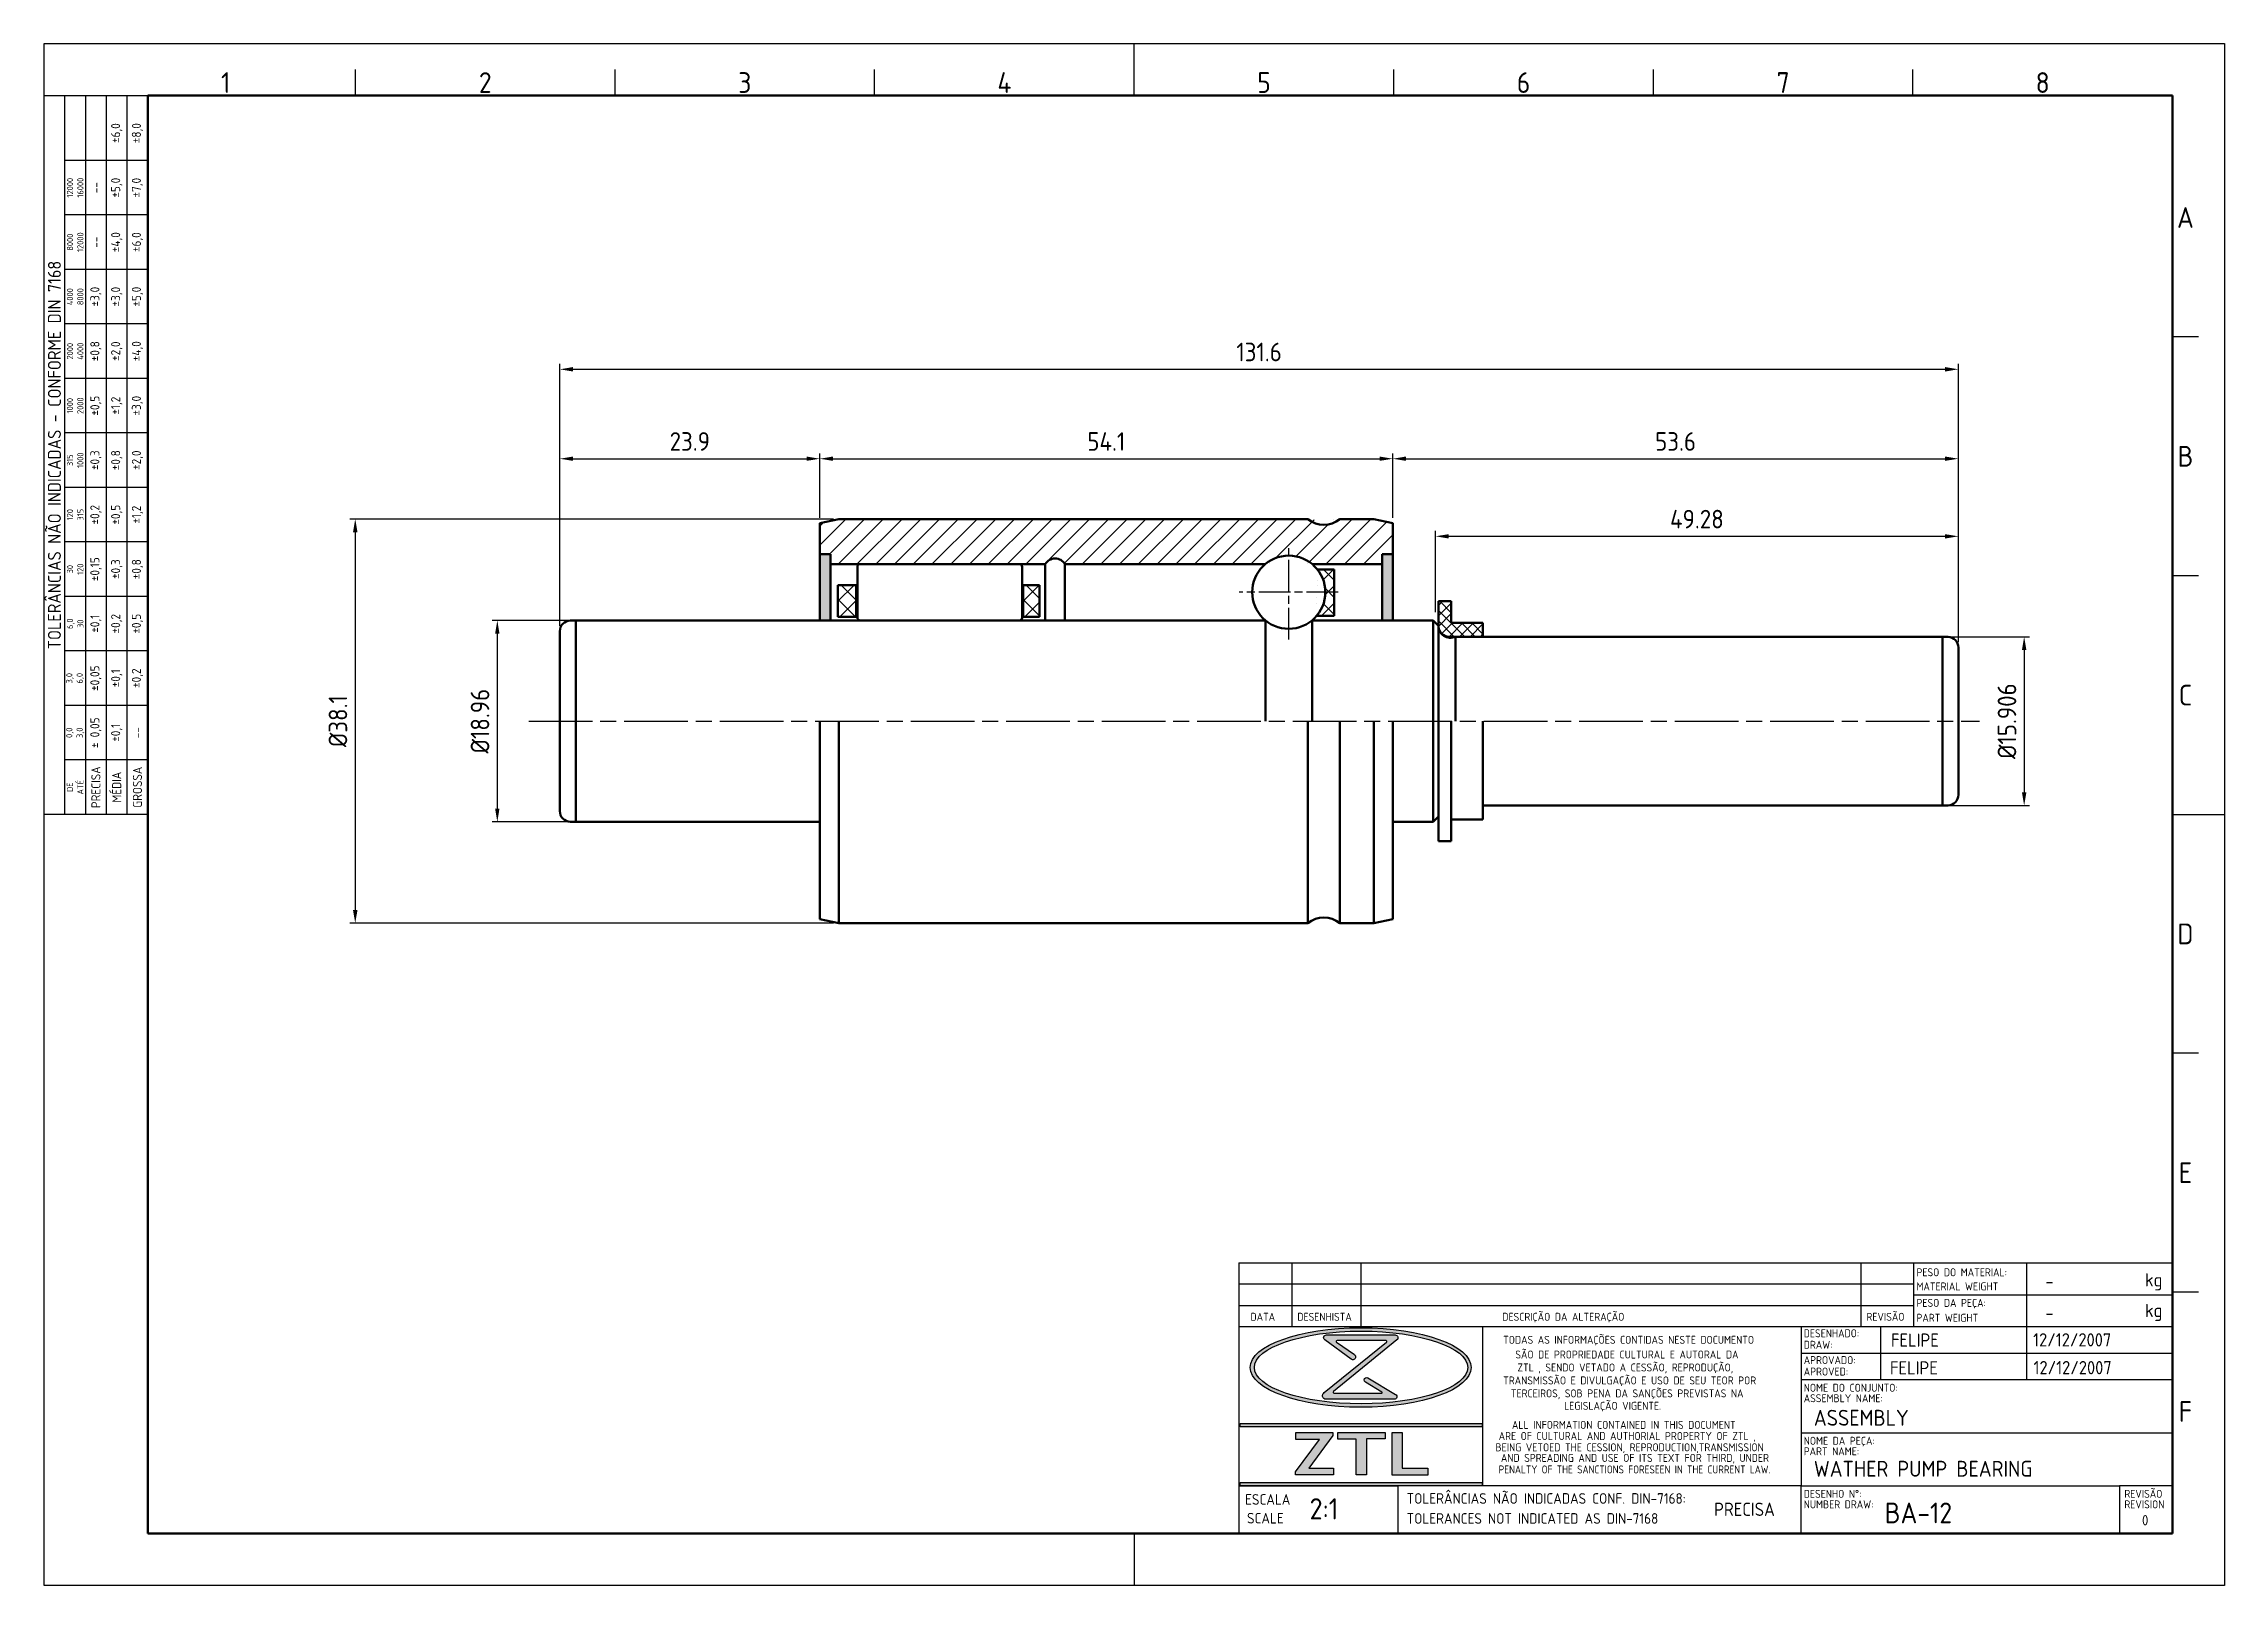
# Model space of a CAD drawing. Extents: x 0 to 205, y 0 to 145.
import ezdxf
from ezdxf.enums import TextEntityAlignment as Align

# ---------------------------------------------------------------- set-up
doc = ezdxf.new("R2010")
doc.units = 0
doc.header["$LTSCALE"] = 0.5
for name, pattern in [('AM_ISO02W050', [7.5, 6, -1.5]), ('AM_ISO08W050', [18, 12, -1.5, 3, -1.5]), ('AM_ISO08W050x2', [9, 6, -0.75, 1.5, -0.75])]:
    doc.linetypes.add(name, pattern=pattern)
doc.layers.get('0').update_dxf_attribs({"linetype": 'CONTINUOUS'})
doc.layers.get('Defpoints').update_dxf_attribs({"linetype": 'CONTINUOUS'})
for name, color, linetype, lineweight in [('AM_0', 7, 'CONTINUOUS', 50), ('AM_3', 6, 'AM_ISO02W050', 25), ('AM_5', 3, 'CONTINUOUS', 25), ('AM_7', 4, 'AM_ISO08W050', 25), ('AM_8', 1, 'CONTINUOUS', 25), ('AM_BOR', 7, 'CONTINUOUS', 50)]:
    doc.layers.add(name, color=color, linetype=linetype, lineweight=lineweight)
doc.styles.add('ACISOTS', font='isocp.shx', dxfattribs={"height": 1})
doc.styles.get("Standard").update_dxf_attribs({"font": 'ISOCP.SHX'})
doc.dimstyles.new('AM_ISO', dxfattribs={"dimtxt": 3.5, "dimasz": 2.5, "dimexe": 1, "dimexo": 1, "dimgap": 1.5, "dimtad": 1, "dimdsep": 46, "dimtxsty": 'Standard', "dimcen": 0, "dimclrd": 256, "dimclre": 256, "dimclrt": 2, "dimadec": 0, "dimazin": 2, "dimtp": 0.1, "dimtm": 0.1, "dimtfac": 0.71, "dimtdec": 3, "dimtmove": 0, "dimatfit": 3, "dimfxl": 1, "dimlwd": -1, "dimlwe": -1, "dimarcsym": 0})

# ---------------------------------------------------------------- blocks, each defined once
blk = doc.blocks.new('A3 ZTL')
for p, q in [((19.57, 280.82), (19.57, 9.78)), ((401.17, 280.82), (19.57, 280.82)), ((401.17, 9.78), (401.17, 280.82)), ((19.57, 9.78), (401.17, 9.78))]:
    blk.add_line(p, q)
at = {"layer": 'AM_BOR', "color": 135, "lineweight": 25}
for p, q in [((0, 0), (0, 290.61)), ((0, 290.61), (410.96, 290.61)), ((205.48, 280.82), (205.48, 290.61)), ((410.96, 290.61), (410.96, 0)), ((58.71, 280.82), (58.71, 285.71)), ((107.63, 280.82), (107.63, 285.71)), ((156.56, 280.82), (156.56, 285.71)), ((254.4, 280.82), (254.4, 285.71)), ((303.33, 280.82), (303.33, 285.71)), ((352.25, 280.82), (352.25, 285.71)), ((3.91, 145.3), (3.91, 280.82)), ((7.83, 280.82), (7.83, 145.3)), ((11.74, 280.82), (11.74, 145.3)), ((15.66, 145.3), (15.66, 280.82)), ((19.57, 268.59), (3.91, 268.59)), ((19.57, 258.32), (3.91, 258.32)), ((19.57, 248.04), (3.91, 248.04)), ((19.57, 237.77), (3.91, 237.77)), ((406.07, 235.32), (401.17, 235.32)), ((19.57, 227.5), (3.91, 227.5)), ((19.57, 217.22), (3.91, 217.22)), ((19.57, 206.95), (3.91, 206.95)), ((19.57, 196.67), (3.91, 196.67)), ((406.07, 190.31), (401.17, 190.31)), ((19.57, 186.4), (3.91, 186.4)), ((19.57, 176.13), (3.91, 176.13)), ((19.57, 165.85), (3.91, 165.85)), ((19.57, 155.58), (3.91, 155.58)), ((401.17, 145.3), (410.96, 145.3)), ((406.07, 100.29), (401.17, 100.29)), ((406.07, 55.28), (401.17, 55.28)), ((205.48, 9.78), (205.48, 0)), ((410.96, 0), (0, 0))]:
    blk.add_line(p, q, dxfattribs=at)
blk.add_lwpolyline([(19.57, 145.3), (0, 145.3), (0, 280.82), (19.57, 280.82)], close=True, dxfattribs=at)
at = {"layer": 'AM_BOR', "color": 135, "lineweight": 25, "style": 'ACISOTS'}
for s, p in [('1', (34.25, 283.27)), ('2', (83.17, 283.27)), ('3', (132.09, 283.27)), ('4', (181.02, 283.27)), ('5', (229.94, 283.27)), ('6', (278.86, 283.27)), ('7', (327.79, 283.27)), ('8', (376.71, 283.27)), ('A', (403.62, 257.83)), ('B', (403.62, 212.82)), ('C', (403.62, 167.81)), ('D', (403.62, 122.8)), ('E', (403.62, 77.79)), ('F', (403.62, 32.78))]:
    blk.add_text(s, height=3.91, dxfattribs=at).set_placement(p, align=Align.MIDDLE)
at = {"layer": 'AM_BOR', "color": 135, "lineweight": 25, "attachment_point": 5, "rotation": 90}
for s, insert, char_height, width in [('±6,0', (13.7, 273.73), 1.712, 10.274), ('±8,0', (17.61, 273.73), 1.712, 10.274), ('12000\\P16000', (5.87, 263.45), 1.174, 10.274), ('--', (9.78, 263.45), 1.712, 10.274), ('±5,0', (13.7, 263.45), 1.712, 10.274), ('±7,0', (17.61, 263.45), 1.712, 10.274), ('±4,0', (13.7, 253.18), 1.712, 10.274), ('±6,0', (17.61, 253.18), 1.712, 10.274), ('8000\\P12000', (5.87, 253.18), 1.174, 10.274), ('--', (9.78, 253.18), 1.712, 10.274), ('{\\Fisocp.shx|c0;TOLERÂNCIAS NÃO INDICADAS - CONFORME DIN 7168}', (1.96, 213.06), 2.4462, 135.5186), ('4000\\P8000', (5.87, 242.91), 1.174, 10.274), ('±3,0', (9.78, 242.91), 1.712, 10.274), ('±3,0', (13.7, 242.91), 1.712, 10.274), ('±5,0', (17.61, 242.91), 1.712, 10.274), ('±0,8', (9.78, 232.63), 1.712, 10.274), ('±2,0', (13.7, 232.63), 1.712, 10.274), ('±4,0', (17.61, 232.63), 1.712, 10.274), ('2000\\P4000', (5.87, 232.63), 1.174, 10.274), ('1000\\P2000', (5.87, 222.36), 1.174, 10.274), ('±0,5', (9.78, 222.36), 1.712, 10.274), ('±1,2', (13.7, 222.36), 1.712, 10.274), ('±3,0', (17.61, 222.36), 1.712, 10.274), ('±0,3', (9.78, 212.08), 1.712, 10.274), ('±0,8', (13.7, 212.08), 1.712, 10.274), ('±2,0', (17.61, 212.08), 1.712, 10.274), ('315\\P1000', (5.87, 212.08), 1.174, 10.274), ('120\\P315', (5.87, 201.81), 1.174, 10.274), ('±0,2', (9.78, 201.81), 1.712, 10.274), ('±0,5', (13.7, 201.81), 1.712, 10.274), ('±1,2', (17.61, 201.81), 1.712, 10.274), ('±0,15', (9.78, 191.54), 1.712, 10.274), ('±0,3', (13.7, 191.54), 1.712, 10.274), ('±0,8', (17.61, 191.54), 1.712, 10.274), ('30\\P120', (5.87, 191.54), 1.174, 10.274), ('6,0\\P30', (5.87, 181.26), 1.174, 10.274), ('±0,1', (9.78, 181.26), 1.712, 10.274), ('±0,2', (13.7, 181.26), 1.712, 10.274), ('±0,5', (17.61, 181.26), 1.712, 10.274), ('±0,05', (9.78, 170.99), 1.712, 10.274), ('±0,2', (17.61, 170.99), 1.712, 10.274), ('3,0\\P6,0', (5.87, 170.99), 1.174, 10.274), ('±0,1', (13.7, 170.99), 1.712, 10.274), ('0,0\\P3,0', (5.87, 160.71), 1.174, 10.274), ('± 0,05', (9.78, 160.71), 1.712, 10.274), ('\\pt4.69206;±0,1', (13.7, 160.71), 1.7123, 10.274), ('--', (17.61, 160.71), 1.712, 10.274), ('PRECISA', (9.78, 150.44), 1.712, 10.274), ('MÉDIA', (13.7, 150.44), 1.712, 10.274), ('GROSSA', (17.61, 150.44), 1.712, 10.274), ('{\\Fisocp.shx|c0;DE\\PATÉ}', (5.87, 150.44), 1.1742, 10.274)]:
    blk.add_mtext(s, dxfattribs=dict(at, insert=insert, char_height=char_height, width=width))
blk = doc.blocks.new('LEGENDAZTL-1')
at = {"layer": 'AM_8'}
h = blk.add_hatch(color=135, dxfattribs=at)
edge = h.paths.add_edge_path()
edge.add_ellipse((23.01, 31.29), major_axis=(20.82, 0), ratio=0.359907, start_angle=191.4592, end_angle=452.8175)
edge.add_ellipse((23.01, 31.29), major_axis=(20.82, 0), ratio=0.359907, start_angle=92.8175, end_angle=191.4592)
edge = h.paths.add_edge_path(flags=16)
edge.add_ellipse((23.07, 31.29), major_axis=(20.11, 0), ratio=0.340664, start_angle=93.067, end_angle=371.4592)
edge.add_ellipse((23.07, 31.29), major_axis=(20.11, 0), ratio=0.340664, start_angle=11.4592, end_angle=93.067)
h = blk.add_hatch(color=135, dxfattribs=at)
edge = h.paths.add_edge_path()
edge.add_line((27.86, 36.04), (16.14, 26.55))
edge.add_arc((16.46, 25.96), 0.662, 118.1409, 270)
edge.add_line((16.46, 25.3), (29.34, 25.3))
edge.add_arc((29.33, 25.79), 0.488, 271.9685, 418.9108)
edge.add_line((29.58, 26.21), (24.36, 29.35))
edge.add_arc((24.11, 28.95), 0.475, 58.6682, 238.8052)
edge.add_line((23.87, 28.54), (26.98, 26.65))
edge.add_arc((26.92, 26.56), 0.12, -90, 54.6545, ccw=False)
edge.add_line((26.92, 26.44), (17.93, 26.44))
edge.add_arc((17.96, 26.6), 0.167, 129.2364, 260.8226, ccw=False)
edge.add_line((17.86, 26.73), (29.79, 36.47))
edge.add_arc((29.47, 36.9), 0.529, 306.0702, 450)
edge.add_line((29.47, 37.43), (16.54, 37.43))
edge.add_arc((16.52, 36.92), 0.513, 87.7272, 233.7471)
edge.add_line((16.21, 36.5), (21.18, 32.86))
edge.add_arc((21.5, 33.28), 0.527, 232.4714, 414.7334)
edge.add_line((21.81, 33.71), (18.46, 36.07))
edge.add_arc((18.53, 36.2), 0.144, 90, 242.5235, ccw=False)
edge.add_line((18.53, 36.35), (27.78, 36.35))
edge.add_arc((27.75, 36.17), 0.176, -50.9964, 80.7655, ccw=False)
for points in [[(0.28, 20.1), (45.87, 20.1), (45.87, 20.7), (0.28, 20.7)], [(10.71, 11.65), (10.71, 11.05), (17.9, 11.05), (17.9, 12.32), (13.24, 12.32), (17.77, 18.44), (17.77, 19.04), (10.78, 19.04), (10.78, 17.71), (15.21, 17.71)], [(18.7, 17.78), (22.17, 17.78), (22.17, 11.05), (24.07, 11.05), (24.07, 17.84), (27.63, 17.84), (27.63, 19.04), (18.7, 19.04)], [(35.62, 11.02), (35.62, 12.32), (30.79, 12.32), (30.79, 19.04), (28.93, 19.04), (28.93, 11.02)], [(45.87, 9.6), (0.28, 9.6), (0.28, 9), (45.87, 9)]]:
    blk.add_hatch(color=135, dxfattribs=at).paths.add_polyline_path(points)
at = {"layer": 'AM_8', "color": 135}
for p, q in [((0, 51), (176, 51)), ((0, 51), (0, 0)), ((10, 51), (10, 39)), ((23, 51), (23, 39)), ((117.25, 51), (117.25, 39)), ((127.25, 39), (127.25, 51)), ((148.5, 51), (148.5, 45)), ((176, 0), (176, 51)), ((127.25, 47), (0, 47)), ((0, 43), (127.25, 43)), ((127.25, 45), (176, 45)), ((148.5, 45), (148.5, 39)), ((0, 39), (106, 39)), ((16.54, 37.43), (29.47, 37.43)), ((45.93, 39), (45.93, 9)), ((106, 39), (106, 20)), ((106, 39), (176, 39)), ((121, 39), (121, 29)), ((148.5, 39), (148.5, 29)), ((106, 34), (176, 34)), ((106, 29), (176, 29)), ((0.28, 20.1), (0.28, 20.7)), ((0.28, 20.7), (45.87, 20.7)), ((45.87, 20.7), (45.87, 20.1)), ((45.87, 20.1), (0.28, 20.1)), ((10.71, 11.65), (15.21, 17.71)), ((10.78, 17.71), (10.78, 19.04)), ((10.78, 19.04), (17.77, 19.04)), ((15.21, 17.71), (10.78, 17.71)), ((17.77, 18.44), (13.24, 12.32)), ((17.77, 19.04), (17.77, 18.44)), ((18.7, 17.78), (18.7, 19.04)), ((18.7, 19.04), (27.63, 19.04)), ((22.17, 17.78), (18.7, 17.78)), ((22.17, 11.05), (22.17, 17.78)), ((24.07, 17.84), (24.07, 11.05)), ((27.63, 17.84), (24.07, 17.84)), ((27.63, 19.04), (27.63, 17.84)), ((28.93, 11.02), (28.93, 19.04)), ((28.93, 19.04), (30.79, 19.04)), ((30.79, 19.04), (30.79, 12.32)), ((106, 20), (106, 9)), ((106, 19), (176, 19)), ((0, 9), (30, 9)), ((106, 9), (0, 9)), ((0.28, 9.6), (45.87, 9.6)), ((0.28, 9), (0.28, 9.6)), ((45.87, 9), (0.28, 9)), ((10.71, 11.05), (10.71, 11.65)), ((17.9, 11.05), (10.71, 11.05)), ((13.24, 12.32), (17.9, 12.32)), ((17.9, 12.32), (17.9, 11.05)), ((24.07, 11.05), (22.17, 11.05)), ((35.62, 11.02), (28.93, 11.02)), ((30, 9), (30, 0)), ((30.79, 12.32), (35.62, 12.32)), ((35.62, 12.32), (35.62, 11.02)), ((45.87, 9.6), (45.87, 9)), ((106, 0), (106, 9)), ((106, 9), (166, 9)), ((176, 9), (166, 9)), ((166, 9), (166, 0)), ((0, 0), (176, 0))]:
    blk.add_line(p, q, dxfattribs=at)
blk.add_lwpolyline([(16.54, 37.43), (29.47, 37.43, -0.726075), (29.79, 36.47), (17.86, 26.73, 0.646844), (17.93, 26.44), (26.92, 26.44, 0.730915), (26.98, 26.65), (23.87, 28.54, -1.001197), (24.36, 29.35), (29.58, 26.21, -0.746343), (29.34, 25.3), (16.46, 25.3, -0.780296), (16.14, 26.55), (27.86, 36.04, 0.647932), (27.78, 36.35), (18.53, 36.35, 0.78497), (18.46, 36.07), (21.81, 33.71, -1.019937), (21.18, 32.86), (16.21, 36.5, -0.740095), (16.54, 37.43, -0.257794)], format="xyb", dxfattribs=at)
for centre, major_axis, ratio in [((23.01, 31.29), (-20.82, 0), 0.359907), ((23.07, 31.29), (-20.11, 0), 0.340664)]:
    blk.add_ellipse(centre, major_axis=major_axis, ratio=ratio, dxfattribs=at)
for s, height, p in [('PESO DO MATERIAL:', 1.5, (127.75, 48.48)), ('MATERIAL WEIGHT', 1.5, (127.75, 45.82)), ('kg', 2.5, (170.83, 46.56)), ('DATA', 1.5, (2.22, 40.09)), ('DESENHISTA', 1.5, (11.05, 40.09)), ('DESCRIÇÃO DA ALTERAÇÃO', 1.5, (49.68, 40.09)), ('REVISÃO', 1.5, (118.32, 40.09)), ('PESO DA PEÇA:', 1.5, (127.75, 42.71)), ('PART WEIGHT', 1.5, (127.75, 39.91)), ('kg', 2.5, (170.83, 40.79)), ('TODAS AS INFORMAÇÕES CONTIDAS NESTE DOCUMENTO', 1.5, (49.85, 35.75)), ('DESENHADO:', 1.5, (106.5, 36.98)), ('SÃO DE PROPRIEDADE CULTURAL E AUTORAL DA', 1.5, (52.14, 32.98)), ('APROVADO:', 1.5, (106.5, 31.93)), ('DRAW:', 1.5, (106.5, 34.82)), ('TRANSMISSÃO E DIVULGAÇÃO E USO DE SEU TEOR POR', 1.5, (49.85, 28.1)), ('ZTL , SENDO VETADO A CESSÃO, REPRODUÇÃO,', 1.5, (52.53, 30.54)), ('APROVED:', 1.5, (106.5, 29.77)), ('TERCEIROS, SOB PENA DA SANÇÕES PREVISTAS NA', 1.5, (51.3, 25.66)), ('LEGISLAÇÃO VIGENTE.', 1.5, (61.33, 23.31)), ('ASSEMBLY NAME:', 1.5, (106.5, 24.74)), ('NOME DO CONJUNTO:', 1.5, (106.5, 26.72)), ('ALL INFORMATION CONTAINED IN THIS DOCUMENT', 1.5, (51.5, 19.72)), ('BEING VETOED THE CESSION, REPRODUCTION,TRANSMISSION', 1.5, (48.41, 15.49)), ('ARE OF CULTURAL AND AUTHORIAL PROPERTY OF ZTL ,', 1.5, (49, 17.62)), ('NOME DA PEÇA:', 1.5, (106.5, 16.72)), ('AND SPREADING AND USE OF ITS TEXT FOR THIRD, UNDER', 1.5, (49.42, 13.49)), ('PART NAME:', 1.5, (106.5, 14.74)), ('TOLERÂNCIAS NÃO INDICADAS CONF. DIN-7168:', 2, (31.66, 5.6)), ('DESENHO N%%d:', 1.5, (106.5, 6.72)), ('REVISÃO', 1.5, (166.93, 6.72)), ('ESCALA', 2, (1.21, 5.42)), ('NUMBER DRAW:', 1.5, (106.5, 4.74)), ('REVISION', 1.5, (166.93, 4.74)), ('SCALE', 2, (1.57, 1.88)), ('TOLERANCES NOT INDICATED AS DIN-7168', 2, (31.66, 1.83))]:
    blk.add_text(s, height=height, dxfattribs=at).set_placement(p)
at = {"layer": 'AM_8', "color": 135, "width": 0.95}
blk.add_text('PENALTY OF THE SANCTIONS FORESEEN IN THE CURRENT LAW.', height=1.5, dxfattribs=at).set_placement((48.99, 11.32))
at = {"layer": 'AM_8', "color": 135}
for tag, height, p in [('PESO', 2.5, (152.06, 47.53)), ('PESO', 2.5, (152.06, 41.58)), ('DESN.', 2.5, (122.94, 36.44)), ('DATADES', 2.5, (149.73, 36.5)), ('APROV', 2.5, (122.75, 31.22)), ('DATAAPROV', 2.5, (149.81, 31.25)), ('CONJUNTO', 3, (108.41, 21.81)), ('PEÇA', 3, (108.4, 12.2)), ('NºDESENHO', 3.91, (121.76, 3.88))]:
    blk.add_attdef(tag, text='', height=height, dxfattribs=at).set_placement(p, align=Align.MIDDLE_LEFT)
at = {"layer": 'AM_8', "color": 135, "style": 'ACISOTS'}
for tag, p, height in [('GEN-TITLE-SCA{12.7}', (13.36, 2.64), 4), ('GEN-TITLE-DWG{30.6}', (92.5, -2.65), 2)]:
    blk.add_attdef(tag, p, '', height=height, dxfattribs=at)
at = {"layer": 'AM_8', "color": 135}
for tag, height, p in [('TOL.N.IND', 2.5, (95.33, 4.56)), ('REV.', 1.96, (170.86, 2.49))]:
    blk.add_attdef(tag, text='', height=height, dxfattribs=at).set_placement(p, align=Align.MIDDLE_CENTER)
blk = doc.blocks.new('*D31')
at = {"layer": 'AM_5'}
for p, q in [((49.61, 90.95), (42.22, 90.95)), ((42.72, 89.7), (42.72, 73.2)), ((49.61, 71.95), (42.22, 71.95))]:
    blk.add_line(p, q, dxfattribs=at)
for points in [[(42.51, 89.7), (42.92, 89.7), (42.72, 90.95)], [(42.51, 73.2), (42.92, 73.2), (42.72, 71.95)]]:
    blk.add_solid(points, dxfattribs=at)
at = {"layer": 'Defpoints', "color": 0}
for p in [(50.11, 90.95), (42.72, 71.95), (50.11, 71.95)]:
    blk.add_point(p, dxfattribs=at)
at = {"layer": 'AM_5', "color": 3, "insert": (41.09, 81.45), "char_height": 1.75, "attachment_point": 5, "rotation": 90}
blk.add_mtext('%%C18.96', dxfattribs=at)
blk = doc.blocks.new('*D32')
at = {"layer": 'AM_5'}
for p, q in [((74.41, 100.5), (28.83, 100.5)), ((29.33, 99.25), (29.33, 63.65)), ((74.41, 62.4), (28.83, 62.4))]:
    blk.add_line(p, q, dxfattribs=at)
for points in [[(29.12, 99.25), (29.54, 99.25), (29.33, 100.5)], [(29.12, 63.65), (29.54, 63.65), (29.33, 62.4)]]:
    blk.add_solid(points, dxfattribs=at)
at = {"layer": 'Defpoints', "color": 0}
for p in [(74.91, 100.5), (29.33, 62.4), (74.91, 62.4)]:
    blk.add_point(p, dxfattribs=at)
at = {"layer": 'AM_5', "color": 3, "insert": (27.7, 81.45), "char_height": 1.75, "attachment_point": 5, "rotation": 90}
blk.add_mtext('%%C38.1', dxfattribs=at)
blk = doc.blocks.new('*D33')
at = {"layer": 'AM_5'}
for p, q in [((179.41, 89.41), (187.11, 89.41)), ((186.61, 88.16), (186.61, 74.74)), ((179.41, 73.49), (187.11, 73.49))]:
    blk.add_line(p, q, dxfattribs=at)
for points in [[(186.4, 88.16), (186.82, 88.16), (186.61, 89.41)], [(186.4, 74.74), (186.82, 74.74), (186.61, 73.49)]]:
    blk.add_solid(points, dxfattribs=at)
at = {"layer": 'Defpoints', "color": 0}
for p in [(178.91, 89.41), (178.91, 73.49), (186.61, 73.49)]:
    blk.add_point(p, dxfattribs=at)
at = {"layer": 'AM_5', "color": 3, "insert": (184.99, 81.45), "char_height": 1.75, "attachment_point": 5, "rotation": 90}
blk.add_mtext('%%C15.906', dxfattribs=at)
blk = doc.blocks.new('*D34')
at = {"layer": 'AM_5'}
for p, q in [((48.61, 90.43), (48.61, 115.11)), ((180.41, 88.89), (180.41, 115.11)), ((49.86, 114.61), (179.16, 114.61))]:
    blk.add_line(p, q, dxfattribs=at)
for points in [[(49.86, 114.82), (49.86, 114.4), (48.61, 114.61)], [(179.16, 114.82), (179.16, 114.4), (180.41, 114.61)]]:
    blk.add_solid(points, dxfattribs=at)
at = {"layer": 'Defpoints', "color": 0}
for p in [(180.41, 114.61), (48.61, 89.93), (180.41, 88.39)]:
    blk.add_point(p, dxfattribs=at)
at = {"layer": 'AM_5', "color": 3, "insert": (114.51, 116.24), "char_height": 1.75, "attachment_point": 5}
blk.add_mtext('131.6', dxfattribs=at)
blk = doc.blocks.new('*D35')
at = {"layer": 'AM_5'}
for p, q in [((48.61, 90.43), (48.61, 106.68)), ((49.86, 106.18), (71.86, 106.18)), ((73.11, 100.6), (73.11, 106.68))]:
    blk.add_line(p, q, dxfattribs=at)
for points in [[(49.86, 106.39), (49.86, 105.98), (48.61, 106.18)], [(71.86, 106.39), (71.86, 105.98), (73.11, 106.18)]]:
    blk.add_solid(points, dxfattribs=at)
at = {"layer": 'Defpoints', "color": 0}
for p in [(73.11, 106.18), (73.11, 100.1), (48.61, 89.93)]:
    blk.add_point(p, dxfattribs=at)
at = {"layer": 'AM_5', "color": 3, "insert": (60.86, 107.81), "char_height": 1.75, "attachment_point": 5}
blk.add_mtext('23.9', dxfattribs=at)
blk = doc.blocks.new('*D36')
at = {"layer": 'AM_5'}
for p, q in [((73.11, 100.6), (73.11, 106.68)), ((74.36, 106.18), (125.86, 106.18)), ((127.11, 100.6), (127.11, 106.68))]:
    blk.add_line(p, q, dxfattribs=at)
for points in [[(74.36, 106.39), (74.36, 105.98), (73.11, 106.18)], [(125.86, 106.39), (125.86, 105.98), (127.11, 106.18)]]:
    blk.add_solid(points, dxfattribs=at)
at = {"layer": 'Defpoints', "color": 0}
for p in [(127.11, 106.18), (73.11, 100.1), (127.11, 100.1)]:
    blk.add_point(p, dxfattribs=at)
at = {"layer": 'AM_5', "color": 3, "insert": (100.11, 107.81), "char_height": 1.75, "attachment_point": 5}
blk.add_mtext('54.1', dxfattribs=at)
blk = doc.blocks.new('*D37')
at = {"layer": 'AM_5'}
for p, q in [((128.36, 106.18), (179.16, 106.18)), ((180.41, 88.89), (180.41, 106.68))]:
    blk.add_line(p, q, dxfattribs=at)
for points in [[(128.36, 106.39), (128.36, 105.98), (127.11, 106.18)], [(179.16, 106.39), (179.16, 105.98), (180.41, 106.18)]]:
    blk.add_solid(points, dxfattribs=at)
at = {"layer": 'Defpoints', "color": 0}
for p in [(127.11, 106.18), (180.41, 106.18), (180.41, 88.39)]:
    blk.add_point(p, dxfattribs=at)
at = {"layer": 'AM_5', "color": 3, "insert": (153.76, 107.81), "char_height": 1.75, "attachment_point": 5}
blk.add_mtext('53.6', dxfattribs=at)
blk = doc.blocks.new('*D38')
at = {"layer": 'AM_5'}
for p, q in [((131.13, 91.73), (131.13, 99.37)), ((132.38, 98.87), (179.16, 98.87)), ((180.41, 88.89), (180.41, 99.37))]:
    blk.add_line(p, q, dxfattribs=at)
for points in [[(132.38, 99.07), (132.38, 98.66), (131.13, 98.87)], [(179.16, 99.07), (179.16, 98.66), (180.41, 98.87)]]:
    blk.add_solid(points, dxfattribs=at)
at = {"layer": 'Defpoints', "color": 0}
for p in [(180.41, 98.87), (131.13, 91.23), (180.41, 88.39)]:
    blk.add_point(p, dxfattribs=at)
at = {"layer": 'AM_5', "color": 3, "insert": (155.77, 100.49), "char_height": 1.75, "attachment_point": 5}
blk.add_mtext('49.28', dxfattribs=at)

msp = doc.modelspace()

# ---------------------------------------------------------------- hatches: boundary and pattern name
at = {"layer": 'AM_3'}
h = msp.add_hatch(dxfattribs=at)
h.set_pattern_fill('ANSI31', color=256, scale=15, style=0)
h.paths.add_polyline_path([(78.278, 102.972), (76.724, 102.972), (76.724, 95.972), (83.474, 95.972), (83.474, 99.972, -0.2679492)])
h.paths.add_polyline_path([(83.474, 63.972), (76.724, 63.972), (76.724, 56.972), (78.278, 56.972, -0.2679492), (83.474, 59.972)])
h = msp.add_hatch(dxfattribs=at)
h.set_pattern_fill('ANSI31', color=256, scale=15, style=0)
h.paths.add_polyline_path([(86.474, 95.972), (90.224, 99.722), (90.224, 102.972), (88.671, 102.972, -0.2679492), (83.474, 99.972), (83.474, 95.972)])
h.paths.add_polyline_path([(90.224, 56.972), (90.224, 60.222), (86.474, 63.972), (83.474, 63.972), (83.474, 59.972, -0.2679492), (88.671, 56.972)])
at = {"layer": 'AM_8'}
h = msp.add_hatch(dxfattribs=at)
h.set_pattern_fill('_U', color=256, scale=1.25, angle=45, style=0, pattern_type=0)
h.set_pattern_definition([(45, (8.35, -7.3673), (-0.883883, 0.883883), [])])
edge = h.paths.add_edge_path()
edge.add_line((73.108, 100.099), (73.108, 97.201))
edge.add_line((73.108, 97.201), (74.108, 97.201))
edge.add_line((74.108, 97.201), (74.108, 96.281))
edge.add_line((74.108, 96.281), (94.363, 96.281))
edge.add_arc((95.283, 95.733), 1.071, 30.76755, 149.23245, ccw=False)
edge.add_line((96.204, 96.281), (115.107, 96.281))
edge.add_arc((117.304, 93.627), 3.446, 50.37912, 129.62088, ccw=False)
edge.add_line((119.501, 96.281), (126.108, 96.281))
edge.add_line((126.108, 96.281), (126.108, 97.201))
edge.add_line((126.108, 97.201), (127.108, 97.201))
edge.add_line((127.108, 97.201), (127.108, 100.099))
edge.add_line((127.108, 100.099), (125.308, 100.498))
edge.add_line((125.308, 100.498), (122.608, 100.498))
edge.add_arc((121.108, 102.268), 2.32, 229.72739, 310.27261, ccw=False)
edge.add_line((119.608, 100.498), (74.908, 100.498))
edge.add_line((74.908, 100.498), (73.108, 100.099))
for points in [[(73.108, 97.176), (73.108, 90.948), (74.108, 90.948), (74.108, 97.176)], [(127.108, 97.176), (127.108, 90.948), (126.108, 90.948), (126.108, 97.176)]]:
    msp.add_hatch(color=256, dxfattribs=at).paths.add_polyline_path(points)
h = msp.add_hatch(dxfattribs=at)
h.set_pattern_fill('_U', color=256, scale=1.15, angle=45, style=0, double=1, pattern_type=0)
h.set_pattern_definition([(45, (12.8913, -6.3673), (-0.813173, 0.813173), []), (135, (12.8913, -6.3673), (-0.813173, -0.813173), [])])
edge = h.paths.add_edge_path()
edge.add_line((121.581, 91.366), (121.581, 95.753))
edge.add_line((121.581, 95.753), (119.996, 95.753))
edge.add_arc((117.304, 93.602), 3.446, -40.4566, 38.62786, ccw=False)
edge.add_line((119.926, 91.366), (121.581, 91.366))
h = msp.add_hatch(dxfattribs=at)
h.set_pattern_fill('_U', color=256, scale=1.15, angle=45, style=0, double=1, pattern_type=0)
h.set_pattern_definition([(45, (-9.65, -6.3673), (-0.813173, 0.813173), []), (135, (-9.65, -6.3673), (-0.813173, -0.813173), [])])
h.paths.add_polyline_path([(74.824, 91.295), (76.536, 91.295), (76.536, 94.264), (74.824, 94.264)])
h = msp.add_hatch(dxfattribs=at)
h.set_pattern_fill('_U', color=256, scale=1.15, angle=45, style=0, double=1, pattern_type=0)
h.set_pattern_definition([(45, (-1.9762, -6.3673), (-0.813173, 0.813173), []), (135, (-1.9762, -6.3673), (-0.813173, -0.813173), [])])
h.paths.add_polyline_path([(93.809, 91.295), (93.809, 94.264), (92.27, 94.264), (92.27, 91.295)])
h = msp.add_hatch(dxfattribs=at)
h.set_pattern_fill('_U', color=256, scale=0.7, angle=45, style=0, double=1, pattern_type=0)
h.set_pattern_definition([(45, (0, -7.3673), (-0.4949747, 0.4949747), []), (135, (0, -7.3673), (-0.4949747, -0.4949747), [])])
edge = h.paths.add_edge_path()
edge.add_line((131.409, 90.448), (131.409, 90.403))
edge.add_arc((132.409, 90.407), 1, 180.19625, 181.7367)
edge.add_arc((132.536, 90.431), 1.128, 182.78656, 199.05031)
edge.add_arc((132.409, 90.407), 1, 200.10017, 270)
edge.add_line((132.409, 89.407), (133.008, 89.407))
edge.add_line((133.008, 89.407), (135.609, 89.407))
edge.add_line((135.609, 89.407), (135.609, 90.707))
edge.add_line((135.609, 90.707), (132.609, 90.707))
edge.add_line((132.609, 90.707), (132.609, 92.748))
edge.add_line((132.609, 92.748), (131.409, 92.748))
edge.add_line((131.409, 92.748), (131.409, 90.448))
edge.add_line((131.409, 90.448), (131.409, 90.448))

# ---------------------------------------------------------------- linework, layer by layer
at = {"layer": 'AM_0'}
for p, q in [((74.908, 100.498), (73.108, 100.099)), ((73.108, 90.973), (73.108, 100.099)), ((74.908, 100.498), (119.108, 100.498)), ((122.108, 100.498), (125.308, 100.498)), ((125.308, 100.498), (127.108, 100.099)), ((127.108, 100.099), (127.108, 90.973)), ((73.108, 97.176), (74.108, 97.176)), ((74.108, 97.176), (74.108, 90.948)), ((127.108, 97.176), (126.108, 97.176)), ((126.108, 97.176), (126.108, 90.948)), ((74.108, 96.256), (94.363, 96.256)), ((94.363, 96.256), (94.363, 90.948)), ((96.204, 96.256), (115.107, 96.256)), ((96.204, 96.256), (96.204, 90.948)), ((119.501, 96.256), (126.108, 96.256)), ((119.996, 95.753), (121.581, 95.753)), ((121.581, 95.753), (121.581, 91.366)), ((76.536, 94.264), (74.824, 94.264)), ((74.824, 94.264), (74.824, 91.295)), ((76.536, 91.295), (76.536, 94.264)), ((76.653, 94.264), (76.536, 94.264)), ((92.27, 94.264), (92.176, 94.264)), ((93.809, 94.264), (92.27, 94.264)), ((92.27, 94.264), (92.27, 91.295)), ((93.809, 91.295), (93.809, 94.264)), ((132.609, 92.748), (131.409, 92.748)), ((131.409, 92.748), (131.409, 90.407)), ((132.609, 90.707), (132.609, 92.748)), ((50.108, 90.948), (49.582, 90.934)), ((50.108, 90.948), (115.107, 90.948)), ((50.108, 90.948), (50.109, 71.948)), ((74.824, 91.295), (76.536, 91.295)), ((76.536, 91.295), (76.653, 91.295)), ((92.176, 91.295), (92.27, 91.295)), ((92.27, 91.295), (93.809, 91.295)), ((115.107, 90.948), (115.107, 81.448)), ((119.501, 90.948), (130.909, 90.948)), ((119.501, 90.948), (119.501, 81.448)), ((121.581, 91.366), (119.926, 91.366)), ((130.909, 90.948), (130.908, 71.948)), ((130.909, 90.948), (131.409, 90.448)), ((131.408, 72.448), (131.409, 90.448)), ((135.609, 90.707), (132.609, 90.707)), ((135.609, 89.407), (135.609, 90.707)), ((48.608, 72.936), (48.608, 89.934)), ((132.409, 89.407), (135.609, 89.407)), ((133.008, 89.407), (178.908, 89.407)), ((133.008, 89.407), (133.008, 81.448)), ((178.908, 89.407), (178.908, 73.489)), ((178.908, 89.407), (179.434, 89.393)), ((180.408, 88.393), (180.408, 74.502)), ((73.108, 62.797), (73.108, 81.448)), ((74.908, 81.448), (74.908, 62.398)), ((119.108, 62.398), (119.108, 81.448)), ((122.108, 62.398), (122.108, 81.448)), ((125.308, 81.448), (125.308, 62.398)), ((127.108, 81.448), (127.108, 62.797)), ((132.609, 70.148), (132.609, 81.448)), ((135.609, 81.448), (135.609, 72.189)), ((50.108, 71.948), (49.582, 71.962)), ((73.108, 71.948), (50.108, 71.948)), ((130.908, 71.948), (127.108, 71.948)), ((130.908, 71.948), (131.408, 72.448)), ((131.409, 70.148), (131.409, 72.489)), ((135.609, 72.189), (132.609, 72.189)), ((132.609, 72.189), (132.609, 70.148)), ((178.908, 73.489), (135.609, 73.489)), ((178.908, 73.489), (179.434, 73.503)), ((132.609, 70.148), (131.409, 70.148)), ((74.908, 62.398), (73.108, 62.797)), ((119.108, 62.398), (74.908, 62.398)), ((125.308, 62.398), (122.108, 62.398)), ((125.308, 62.398), (127.108, 62.797))]:
    msp.add_line(p, q, dxfattribs=at)
msp.add_lwpolyline([(76.903, 90.948), (91.926, 90.948, 0.4142136), (92.176, 91.198), (92.176, 96.006, 0.4142136), (91.926, 96.256), (76.903, 96.256, 0.4142136), (76.653, 96.006), (76.653, 91.198, 0.4142136)], format="xyb", close=True, dxfattribs=at)
msp.add_circle((117.304, 93.602), 3.446, dxfattribs=at)
for centre, radius, start, end in [((120.608, 102.268), 2.32, 229.72739, 310.27261), ((95.283, 95.708), 1.071, 30.76755, 149.23245), ((49.608, 89.934), 1, 91.5, 180), ((132.536, 90.431), 1.128, 179.12553, 294.73862), ((132.409, 90.407), 1, 179.99774, 270), ((179.408, 88.393), 1, 360, 88.5), ((179.408, 74.502), 1, 271.5, 0), ((49.608, 72.961), 1, 180, 268.5), ((120.608, 60.627), 2.32, 49.72739, 130.27261)]:
    msp.add_arc(centre, radius, start, end, dxfattribs=at)
at = {"layer": 'AM_7', "linetype": 'AM_ISO08W050x2'}
for p, q in [((117.304, 89.137), (117.304, 98.067)), ((121.971, 93.602), (112.636, 93.602))]:
    msp.add_line(p, q, dxfattribs=at)
at = {"layer": 'AM_7'}
msp.add_line((45.674, 81.448), (182.415, 81.448), dxfattribs=at)

# ---------------------------------------------------------------- block references
at = {"layer": 'AM_0', "lineweight": 0, "xscale": 0.5, "yscale": 0.5, "zscale": 0.5}
msp.add_blockref('A3 ZTL', (0, 0), dxfattribs=at)
at = {"layer": 'AM_0', "lineweight": 0}
ref = msp.add_blockref('LEGENDAZTL-1', (112.587, 4.892), dxfattribs=dict(at, xscale=0.5, yscale=0.5, zscale=0.5))
ref.add_attrib('GEN-TITLE-SCA{12.7}', '2:1', (119.266, 6.214), dxfattribs={"layer": 'AM_8', "color": 135, "height": 2, "style": 'ACISOTS'})
ref.add_attrib('DATAAPROV', '12/12/2007', dxfattribs={"layer": 'AM_8', "color": 135, "height": 1.25}).set_placement((187.492, 20.52), align=Align.MIDDLE_LEFT)
ref.add_attrib('DATADES', '12/12/2007', dxfattribs={"layer": 'AM_8', "color": 135, "height": 1.25}).set_placement((187.452, 23.141), align=Align.MIDDLE_LEFT)
ref.add_attrib('APROV', 'FELIPE', dxfattribs={"layer": 'AM_8', "color": 135, "height": 1.25}).set_placement((173.962, 20.501), align=Align.MIDDLE_LEFT)
ref.add_attrib('PESO', '-', dxfattribs={"layer": 'AM_8', "color": 135, "height": 1.25}).set_placement((188.618, 28.656), align=Align.MIDDLE_LEFT)
ref.add_attrib('PEÇA', 'WATHER PUMP BEARING', dxfattribs={"layer": 'AM_8', "color": 135, "height": 1.5}).set_placement((166.786, 10.99), align=Align.MIDDLE_LEFT)
ref.add_attrib('CONJUNTO', 'ASSEMBLY', dxfattribs={"layer": 'AM_8', "color": 135, "height": 1.5}).set_placement((166.79, 15.797), align=Align.MIDDLE_LEFT)
ref.add_attrib('NºDESENHO', 'BA-12', dxfattribs={"layer": 'AM_8', "color": 135, "height": 1.9556}).set_placement((173.467, 6.831), align=Align.MIDDLE_LEFT)
ref.add_attrib('REV.', '0', dxfattribs={"layer": 'AM_8', "color": 135, "height": 0.978}).set_placement((198.016, 6.137), align=Align.MIDDLE_CENTER)
ref.add_attrib('TOL.N.IND', 'PRECISA', dxfattribs={"layer": 'AM_8', "color": 135, "height": 1.25}).set_placement((160.25, 7.172), align=Align.MIDDLE_CENTER)
ref.add_attrib('DESN.', 'FELIPE', dxfattribs={"layer": 'AM_8', "color": 135, "height": 1.25}).set_placement((174.057, 23.114), align=Align.MIDDLE_LEFT)
ref.add_attrib('PESO', '-', dxfattribs={"layer": 'AM_8', "color": 135, "height": 1.25}).set_placement((188.618, 25.681), align=Align.MIDDLE_LEFT)

# ---------------------------------------------------------------- dimensions: what is measured, and where the dimension line sits
at = {"layer": 'AM_5'}
for base, p1, p2, text, picture, middle in [((180.408, 114.611), (48.608, 89.934), (180.408, 88.393), '131.6', '*D34', (114.508, 116.236)), ((73.108, 106.184), (48.608, 89.934), (73.108, 100.099), '23.9', '*D35', (60.858, 107.81)), ((127.108, 106.184), (73.108, 100.099), (127.108, 100.099), '54.1', '*D36', (100.108, 107.809)), ((180.408, 106.184), (127.108, 106.184), (180.408, 88.393), '53.6', '*D37', (153.758, 107.809))]:
    dim = msp.add_linear_dim(base=base, p1=p1, p2=p2, text=text, dimstyle='AM_ISO', override={"dimscale": 0.5, "dimclrt": 3, "dimadec": 2, "dimtp": 0, "dimtdec": 2}, dxfattribs=at)
    dim.commit()
    dim.dimension.update_dxf_attribs({"geometry": picture, "text_midpoint": middle})
dim = msp.add_linear_dim(base=(180.408, 98.866), p1=(131.128, 91.229), p2=(180.408, 88.393), dimstyle='AM_ISO', override={"dimscale": 0.5, "dimclrt": 3, "dimadec": 2, "dimtp": 0, "dimtdec": 2}, dxfattribs=at)
dim.commit()
dim.dimension.update_dxf_attribs({"geometry": '*D38', "text_midpoint": (155.768, 100.492)})
for base, p1, p2, text, picture, middle in [((29.328, 62.398), (74.908, 100.498), (74.908, 62.398), '%%C38.1', '*D32', (27.703, 81.448)), ((42.715, 71.948), (50.108, 90.948), (50.109, 71.948), '%%C18.96', '*D31', (41.09, 81.448)), ((186.611, 73.489), (178.908, 89.407), (178.908, 73.489), '%%C15.906', '*D33', (184.986, 81.448))]:
    dim = msp.add_linear_dim(base=base, p1=p1, p2=p2, angle=90, text=text, dimstyle='AM_ISO', override={"dimscale": 0.5, "dimclrt": 3, "dimadec": 2, "dimtp": 0, "dimtdec": 2}, dxfattribs=at)
    dim.commit()
    dim.dimension.update_dxf_attribs({"geometry": picture, "text_midpoint": middle})

doc.saveas('drawing.dxf')
